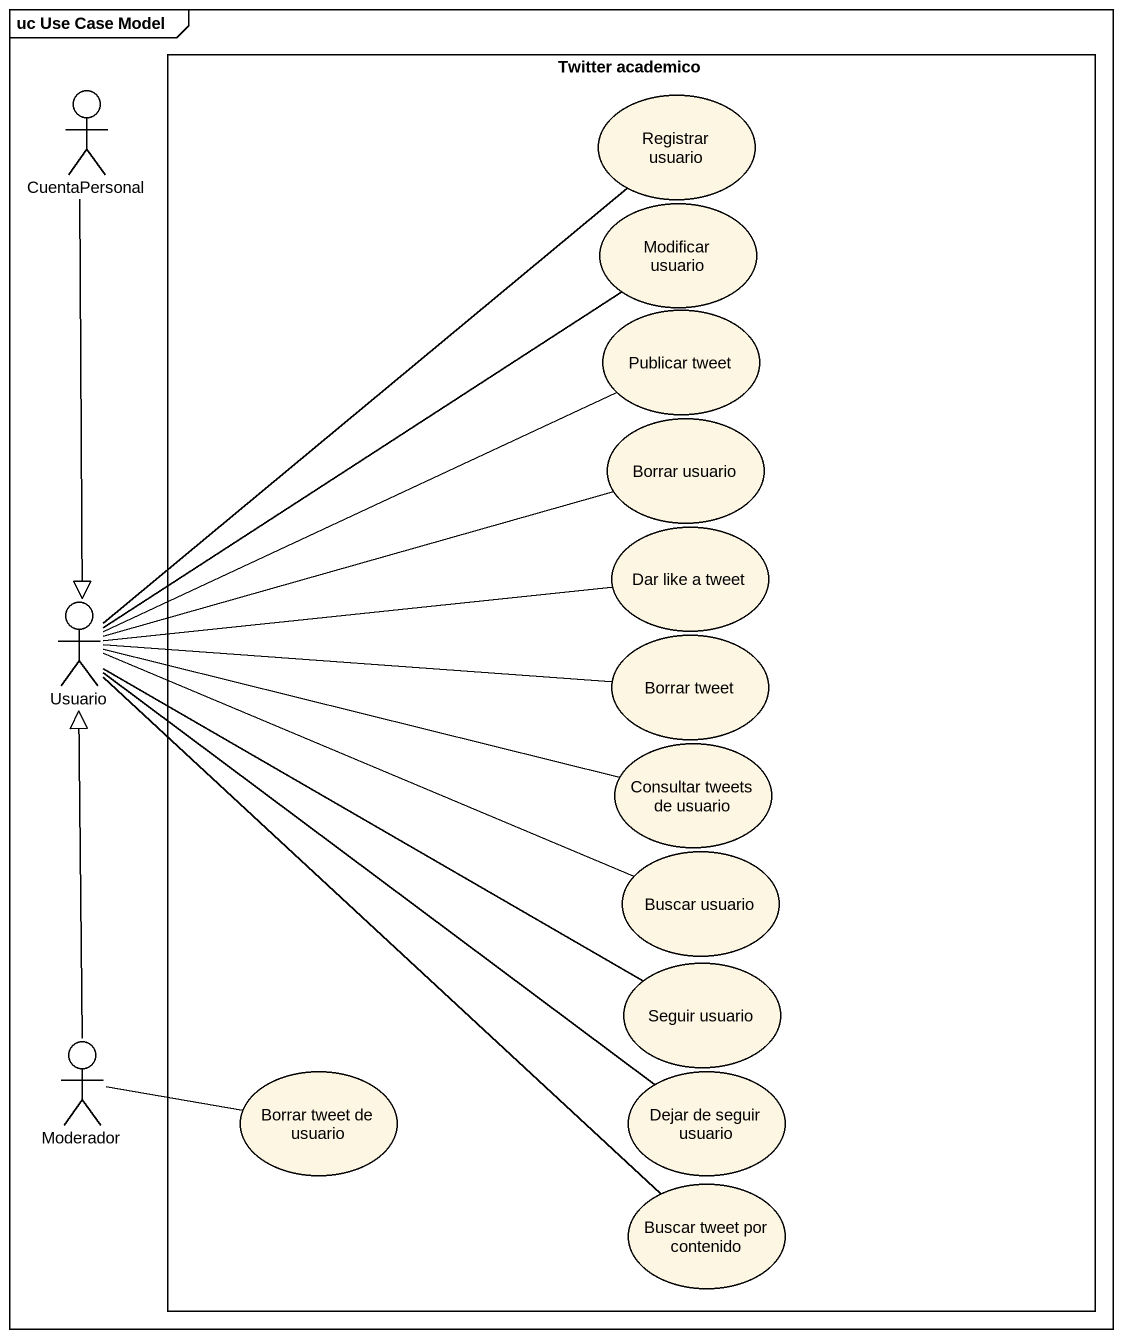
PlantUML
@startuml
mainframe uc Use Case Model
actor CuentaPersonal
rectangle "Twitter academico" as Twitter_academico {
  usecase "Registrar usuario" as Registrar_usuario
  usecase "Modificar usuario" as Modificar_usuario
  usecase "Publicar tweet" as Publicar_tweet
  usecase "Borrar usuario" as Borrar_usuario
  usecase "Dar like a tweet" as Dar_like_a_tweet
  usecase "Borrar tweet" as Borrar_tweet
  usecase "Consultar tweets de usuario" as Consultar_tweets_de_usuario
  usecase "Buscar usuario" as Buscar_usuario
  usecase "Seguir usuario" as Seguir_usuario
  usecase "Borrar tweet de usuario" as Borrar_tweet_de_usuario
  usecase "Dejar de seguir usuario" as Dejar_de_seguir_usuario
  usecase "Buscar tweet por contenido" as Buscar_tweet_por_contenido
}
actor Usuario
actor Moderador
CuentaPersonal --|> Usuario
Usuario -up- Registrar_usuario
Usuario -up- Modificar_usuario
Usuario -right- Publicar_tweet
Usuario -right- Borrar_usuario
Usuario -right- Dar_like_a_tweet
Usuario -right- Borrar_tweet
Usuario -right- Consultar_tweets_de_usuario
Usuario -right- Buscar_usuario
Usuario -right- Seguir_usuario
Usuario -- Dejar_de_seguir_usuario
Usuario -- Buscar_tweet_por_contenido
Moderador -up-|> Usuario
Moderador -right- Borrar_tweet_de_usuario
@enduml
